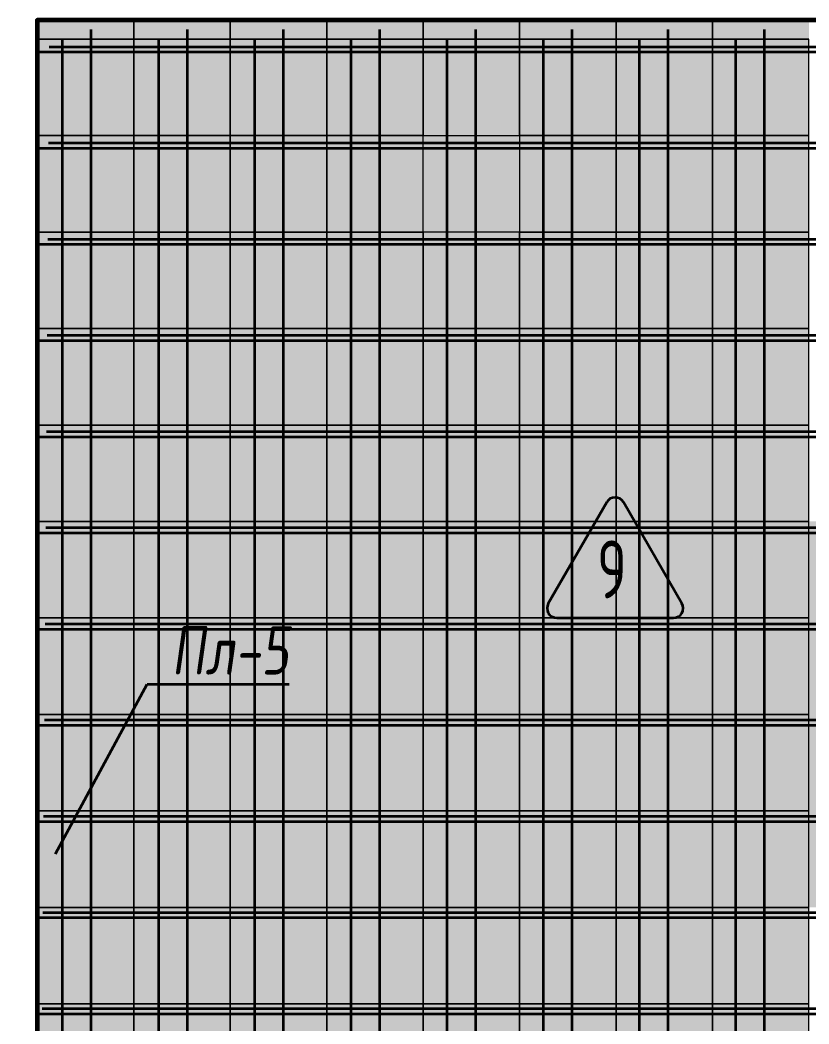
# Model space of a CAD drawing. Header units: millimetres. Extents: x -510890 to 418982, y -118257 to 141350.
# Drawn here: x -67505 to -63416, y -49808 to -44605 of the extents above; entities that cross this region are included whole.
import ezdxf
from ezdxf import colors
from ezdxf.entities.mleader import LeaderData, LeaderLine
from ezdxf.enums import TextEntityAlignment as Align
from ezdxf.math import Vec2, Vec3

# ---------------------------------------------------------------- set-up
doc = ezdxf.new("R2010")
doc.units = ezdxf.units.MM
doc.layers.add('АР_Площадь контур', color=220, linetype='Continuous', lineweight=35, plot=False)
doc.styles.add('ISOCPEUR', font='isocpeur.ttf', dxfattribs={"height": 800})
doc.styles.add('Архитект', font='isocpeur.ttf', dxfattribs={"width": 0.8, "oblique": 8})

msp = doc.modelspace()

# ---------------------------------------------------------------- hatches: boundary and pattern name
at = {"layer": 'АР_Площадь контур', "lineweight": 5, "ltscale": 300, "true_color": 0xb8b9bc, "transparency": 33554687}
h = msp.add_hatch(color=9, dxfattribs=at)
h.dxf.hatch_style = 1
h.paths.add_polyline_path([(-66915.5, -44605.2), (-67415.5, -44605.2), (-67415.5, -44703.8), (-66915.5, -44703.8)])
h = msp.add_hatch(color=9, dxfattribs=at)
h.dxf.hatch_style = 1
h.paths.add_polyline_path([(-66415.5, -44605.2), (-66915.5, -44605.2), (-66915.5, -44703.8), (-66415.5, -44703.8)])
h = msp.add_hatch(color=9, dxfattribs=at)
h.dxf.hatch_style = 1
h.paths.add_polyline_path([(-65915.5, -44605.2), (-66415.5, -44605.2), (-66415.5, -44703.8), (-65915.5, -44703.8)])
at = {"layer": 'АР_Площадь контур', "lineweight": 5, "ltscale": 300, "transparency": 33554687}
h = msp.add_hatch(color=252, dxfattribs=at)
h.dxf.hatch_style = 1
h.paths.add_polyline_path([(-65415.5, -44605.2), (-65915.5, -44605.2), (-65915.5, -44703.8), (-65415.5, -44703.8)])
at = {"layer": 'АР_Площадь контур', "lineweight": 5, "ltscale": 300, "true_color": 0x828487, "transparency": 33554687}
h = msp.add_hatch(color=252, dxfattribs=at)
h.dxf.hatch_style = 1
h.paths.add_polyline_path([(-64915.5, -44605.2), (-65415.5, -44605.2), (-65415.5, -44703.8), (-64915.5, -44703.8)])
h = msp.add_hatch(color=252, dxfattribs=at)
h.dxf.hatch_style = 1
h.paths.add_polyline_path([(-64415.5, -44605.2), (-64915.5, -44605.2), (-64915.5, -44703.8), (-64415.5, -44703.8)])
h = msp.add_hatch(color=252, dxfattribs=at)
h.dxf.hatch_style = 1
h.paths.add_polyline_path([(-63915.5, -44605.2), (-64415.5, -44605.2), (-64415.5, -44703.8), (-63915.5, -44703.8)])
at = {"layer": 'АР_Площадь контур', "lineweight": 5, "ltscale": 300, "true_color": 0xb8b9bc, "transparency": 33554687}
h = msp.add_hatch(color=9, dxfattribs=at)
h.dxf.hatch_style = 1
h.paths.add_polyline_path([(-63415.5, -44605.2), (-63915.5, -44605.2), (-63915.5, -44703.8), (-63415.5, -44703.8)])
at = {"layer": 'АР_Площадь контур', "true_color": 0x000000, "transparency": 33554687}
h = msp.add_hatch(dxfattribs=at)
h.set_pattern_fill('ANSI37', color=18, scale=157, angle=45, style=0)
h.set_pattern_definition([(90, (-131938, -126520.6), (-498.475, 0), []), (180, (-131938, -126520.6), (-6e-14, -498.475), [])])
h.paths.add_polyline_path([(-61040.5, -53259.9), (-67415.5, -53259.9), (-67415.5, -44654.5), (-61040.5, -44654.5), (-61040.5, -48234.9), (-61041.7, -48234.9), (-61039.3, -49475.4), (-61040.5, -49474.4), (-61040.5, -51659.9), (-60840.5, -51659.9), (-60840.5, -53159.9), (-61040.5, -53159.9)])
at = {"layer": 'АР_Площадь контур', "lineweight": 5, "ltscale": 300, "transparency": 33554687}
h = msp.add_hatch(color=252, dxfattribs=at)
h.dxf.hatch_style = 1
h.paths.add_polyline_path([(-68415.5, -44703.8), (-68915.5, -44703.8)], flags=17)
h.paths.add_polyline_path([(-67415.5, -45703.8), (-67915.5, -45703.8)], flags=17)
h.paths.add_polyline_path([(-66915.5, -45203.8), (-67415.5, -45203.8), (-67415.5, -46203.8), (-66915.5, -46203.8)])
h.paths.add_polyline_path([(-66915.5, -46203.8), (-67415.5, -46203.8), (-67415.5, -46703.8), (-66915.5, -46703.8)])
h.paths.add_polyline_path([(-66415.5, -46203.8), (-66915.5, -46203.8), (-66915.5, -46703.8), (-66415.5, -46703.8)])
h.paths.add_polyline_path([(-66415.5, -46703.8), (-66915.5, -46703.8)], flags=17)
h.paths.add_polyline_path([(-65915.5, -46203.8), (-66415.5, -46203.8), (-66415.5, -47203.8), (-65915.5, -47203.8)])
h.paths.add_polyline_path([(-65415.5, -47703.8), (-65915.5, -47703.8)], flags=17)
at = {"layer": 'АР_Площадь контур', "true_color": 0x000000, "transparency": 33554687}
h = msp.add_hatch(dxfattribs=at)
h.set_pattern_fill('ANSI37', color=18, scale=157, angle=45, style=0)
h.set_pattern_definition([(90, (3000, -118019.47), (-498.475, 0), []), (180, (3000, -118019.47), (-6e-14, -498.475), [])])
h.paths.add_polyline_path([(-61040.7, -53203.8), (-67416, -53203.8), (-67353.2, -44703.8), (-60977.9, -44703.8), (-61040.6, -50778.9), (-60840.7, -50778.8), (-60840.7, -51908.8), (-61040.6, -51908.8)])
at = {"layer": 'АР_Площадь контур', "lineweight": 5, "ltscale": 300, "true_color": 0x828487, "transparency": 33554687}
h = msp.add_hatch(color=252, dxfattribs=at)
h.dxf.hatch_style = 1
h.paths.add_polyline_path([(-67415.8, -44704.2), (-67415.8, -45203.8), (-67415.5, -45203.8), (-67415.5, -44704.2)])
h = msp.add_hatch(color=252, dxfattribs=at)
h.dxf.hatch_style = 1
h.paths.add_polyline_path([(-66915.5, -45203.8), (-67415.5, -45203.8)])
h.paths.add_polyline_path([(-66415.5, -44703.8), (-66915.5, -44703.8), (-66915.5, -45703.8), (-66415.5, -45703.8)])
h.paths.add_polyline_path([(-66415.5, -45703.8), (-66915.5, -45703.8), (-66915.5, -46203.8), (-66415.5, -46203.8)])
h.paths.add_polyline_path([(-65415.5, -45703.8), (-66415.5, -45703.8), (-66415.5, -46203.8), (-65415.5, -46203.8)])
h.paths.add_polyline_path([(-66915.5, -44703.8), (-67415.5, -44703.8), (-67415.5, -45203.8), (-66915.5, -45203.8)])
h.paths.add_polyline_path([(-65915.5, -46203.8), (-65915.5, -46703.8)], flags=17)
h.paths.add_polyline_path([(-65415.5, -46256.3), (-65415.5, -46203.8), (-65751.7, -46203.8), (-65915.5, -46203.8), (-65915.5, -46703.8), (-65415.5, -46703.8)])
h.paths.add_polyline_path([(-65415.5, -46703.8), (-65915.5, -46703.8), (-65915.5, -47203.8), (-65415.5, -47203.8)])
h.paths.add_polyline_path([(-64415.5, -46703.8), (-65415.5, -46703.8), (-65415.5, -47203.8), (-64415.5, -47203.8)])
at = {"layer": 'АР_Площадь контур', "lineweight": 5, "ltscale": 300, "true_color": 0xb8b9bc, "transparency": 33554687}
h = msp.add_hatch(color=9, dxfattribs=at)
h.dxf.hatch_style = 1
h.paths.add_polyline_path([(-65915.5, -44703.8), (-66415.5, -44703.8), (-66415.5, -45203.8), (-65915.5, -45203.8)])
at = {"layer": 'АР_Площадь контур', "lineweight": 5, "ltscale": 300, "transparency": 33554687}
h = msp.add_hatch(color=252, dxfattribs=at)
h.dxf.hatch_style = 1
h.paths.add_polyline_path([(-65415.5, -44703.8), (-65915.5, -44703.8), (-65915.5, -45203.8), (-65415.5, -45203.8)])
h = msp.add_hatch(color=252, dxfattribs=at)
h.dxf.hatch_style = 1
h.paths.add_polyline_path([(-64915.5, -44703.8), (-65415.5, -44703.8), (-65415.5, -45203.8), (-64915.5, -45203.8)])
h = msp.add_hatch(color=252, dxfattribs=at)
h.dxf.hatch_style = 1
h.paths.add_polyline_path([(-64415.5, -44703.8), (-64915.5, -44703.8), (-64915.5, -45703.8), (-64415.5, -45703.8)])
at = {"layer": 'АР_Площадь контур', "lineweight": 5, "ltscale": 300, "true_color": 0x828487, "transparency": 33554687}
h = msp.add_hatch(color=252, dxfattribs=at)
h.dxf.hatch_style = 1
h.paths.add_polyline_path([(-63915.5, -44703.8), (-64415.5, -44703.8), (-64415.5, -45203.8), (-63915.5, -45203.8)])
at = {"layer": 'АР_Площадь контур', "lineweight": 5, "ltscale": 300, "true_color": 0xb8b9bc, "transparency": 33554687}
h = msp.add_hatch(color=9, dxfattribs=at)
h.dxf.hatch_style = 1
h.paths.add_polyline_path([(-63415.5, -44703.8), (-63915.5, -44703.8), (-63915.5, -45203.8), (-63415.5, -45203.8)])
at = {"layer": 'АР_Площадь контур', "lineweight": 5, "ltscale": 300, "transparency": 33554687}
h = msp.add_hatch(color=252, dxfattribs=at)
h.dxf.hatch_style = 1
h.paths.add_polyline_path([(-67415.8, -45203.8), (-67415.8, -45703.8), (-67415.5, -45703.8), (-67415.5, -45203.8)])
at = {"layer": 'АР_Площадь контур', "lineweight": 5, "ltscale": 300, "true_color": 0xb8b9bc, "transparency": 33554687}
h = msp.add_hatch(color=9, dxfattribs=at)
h.dxf.hatch_style = 1
h.paths.add_polyline_path([(-65915.5, -45203.8), (-66415.5, -45203.8), (-66415.5, -45703.8), (-65915.5, -45703.8)])
h = msp.add_hatch(color=9, dxfattribs=at)
h.dxf.hatch_style = 1
h.paths.add_polyline_path([(-65415.5, -45203.8), (-65915.5, -45203.8), (-65915.5, -45703.8), (-65415.5, -45703.8)])
h = msp.add_hatch(color=9, dxfattribs=at)
h.dxf.hatch_style = 1
h.paths.add_polyline_path([(-64915.5, -45203.8), (-65415.5, -45203.8), (-65415.5, -45703.8), (-64915.5, -45703.8)])
at = {"layer": 'АР_Площадь контур', "lineweight": 5, "ltscale": 300, "true_color": 0x828487, "transparency": 33554687}
h = msp.add_hatch(color=252, dxfattribs=at)
h.dxf.hatch_style = 1
h.paths.add_polyline_path([(-63915.5, -45203.8), (-64415.5, -45203.8), (-64415.5, -45703.8), (-63915.5, -45703.8)])
h = msp.add_hatch(color=252, dxfattribs=at)
h.dxf.hatch_style = 1
h.paths.add_polyline_path([(-63415.5, -45203.8), (-63915.5, -45203.8), (-63915.5, -45703.8), (-63415.5, -45703.8)])
at = {"layer": 'АР_Площадь контур', "lineweight": 5, "ltscale": 300, "true_color": 0xc7c8ca, "transparency": 33554687}
h = msp.add_hatch(color=9, dxfattribs=at)
h.dxf.hatch_style = 1
h.paths.add_polyline_path([(-67415.8, -45703.8), (-67415.8, -46203.8), (-67415.5, -46203.8), (-67415.5, -45703.8)])
at = {"layer": 'АР_Площадь контур', "lineweight": 5, "ltscale": 300, "true_color": 0xb8b9bc, "transparency": 33554687}
h = msp.add_hatch(color=9, dxfattribs=at)
h.dxf.hatch_style = 1
h.paths.add_polyline_path([(-61415.5, -49703.8), (-61915.5, -49703.8)], flags=17)
h.paths.add_polyline_path([(-61415.5, -49203.8), (-61915.5, -49203.8), (-61915.5, -49703.8), (-61415.5, -49703.8)])
h.paths.add_polyline_path([(-61915.5, -49203.8), (-62415.5, -49203.8), (-62415.5, -49703.8), (-61915.5, -49703.8)])
h.paths.add_polyline_path([(-61915.5, -48203.8), (-62415.5, -48203.8), (-62415.5, -49203.8), (-61915.5, -49203.8)])
h.paths.add_polyline_path([(-62415.5, -48703.8), (-62915.5, -48703.8)], flags=17)
h.paths.add_polyline_path([(-62415.5, -48203.8), (-62915.5, -48203.8), (-62915.5, -48703.8), (-62415.5, -48703.8)])
h.paths.add_polyline_path([(-62915.5, -48203.8), (-63415.5, -48203.8), (-63415.5, -48703.8), (-62915.5, -48703.8)])
h.paths.add_polyline_path([(-62915.5, -47203.8), (-63415.5, -47203.8), (-63415.5, -48203.8), (-62915.5, -48203.8)])
h.paths.add_polyline_path([(-63415.5, -47703.8), (-63915.5, -47703.8)])
h.paths.add_polyline_path([(-63415.5, -47203.8), (-63915.5, -47203.8), (-63915.5, -47703.8), (-63415.5, -47703.8)])
h.paths.add_polyline_path([(-63915.5, -47203.8), (-64415.5, -47203.8), (-64415.5, -47703.8), (-63915.5, -47703.8)])
h.paths.add_polyline_path([(-64415.5, -46703.8), (-64915.5, -46703.8)])
h.paths.add_polyline_path([(-65415.5, -45703.8), (-65915.5, -45703.8)], flags=17)
h = msp.add_hatch(color=9, dxfattribs=at)
h.dxf.hatch_style = 1
h.paths.add_polyline_path([(-64915.5, -45703.8), (-65415.5, -45703.8), (-65415.5, -46203.8), (-64915.5, -46203.8)])
at = {"layer": 'АР_Площадь контур', "lineweight": 5, "ltscale": 300, "transparency": 33554687}
h = msp.add_hatch(color=252, dxfattribs=at)
h.dxf.hatch_style = 1
h.paths.add_polyline_path([(-64415.5, -45703.8), (-64915.5, -45703.8), (-64915.5, -46203.8), (-64415.5, -46203.8)])
h = msp.add_hatch(color=252, dxfattribs=at)
h.dxf.hatch_style = 1
h.paths.add_polyline_path([(-63915.5, -45703.8), (-64415.5, -45703.8), (-64415.5, -46203.8), (-63915.5, -46203.8)])
h = msp.add_hatch(color=252, dxfattribs=at)
h.dxf.hatch_style = 1
h.paths.add_polyline_path([(-63415.5, -45703.8), (-63915.5, -45703.8), (-63915.5, -46703.8), (-63415.5, -46703.8)])
at = {"layer": 'АР_Площадь контур', "lineweight": 5, "ltscale": 300, "true_color": 0xb8b9bc, "transparency": 33554687}
h = msp.add_hatch(color=9, dxfattribs=at)
h.dxf.hatch_style = 1
h.paths.add_polyline_path([(-64915.5, -46203.8), (-65415.5, -46203.8), (-65415.5, -46703.8), (-64915.5, -46703.8)])
h = msp.add_hatch(color=9, dxfattribs=at)
h.dxf.hatch_style = 1
h.paths.add_polyline_path([(-64415.5, -46203.8), (-64915.5, -46203.8), (-64915.5, -46703.8), (-64415.5, -46703.8)])
h = msp.add_hatch(color=9, dxfattribs=at)
h.dxf.hatch_style = 1
h.paths.add_polyline_path([(-63915.5, -46203.8), (-64415.5, -46203.8), (-64415.5, -46703.8), (-63915.5, -46703.8)])
at = {"layer": 'АР_Площадь контур', "lineweight": 5, "ltscale": 300, "true_color": 0xc7c8ca, "transparency": 33554687}
h = msp.add_hatch(color=9, dxfattribs=at)
h.dxf.hatch_style = 1
h.paths.add_polyline_path([(-67415.8, -47203.7), (-67015.9, -47203.8), (-66415.5, -47203.8), (-66415.5, -46703.8), (-67415.5, -46703.8), (-67415.5, -46855.1)])
at = {"layer": 'АР_Площадь контур', "lineweight": 5, "ltscale": 300, "true_color": 0xb8b9bc, "transparency": 33554687}
h = msp.add_hatch(color=9, dxfattribs=at)
h.dxf.hatch_style = 1
h.paths.add_polyline_path([(-63915.5, -46703.8), (-64415.5, -46703.8), (-64415.5, -47203.8), (-63915.5, -47203.8)])
at = {"layer": 'АР_Площадь контур', "lineweight": 5, "ltscale": 300, "transparency": 33554687}
h = msp.add_hatch(color=252, dxfattribs=at)
h.dxf.hatch_style = 1
h.paths.add_polyline_path([(-63415.5, -46703.8), (-63915.5, -46703.8), (-63915.5, -47203.8), (-63415.5, -47203.8)])
at = {"layer": 'АР_Площадь контур', "lineweight": 5, "ltscale": 300, "true_color": 0xb8b9bc, "transparency": 33554687}
h = msp.add_hatch(color=9, dxfattribs=at)
h.dxf.hatch_style = 1
h.paths.add_polyline_path([(-66915.5, -47203.8), (-67415.5, -47203.8)], flags=17)
h.paths.add_polyline_path([(-66415.5, -47703.8), (-66915.5, -47703.8), (-66915.5, -48203.8), (-66415.5, -48203.8)])
h.paths.add_polyline_path([(-65915.5, -47703.8), (-66415.5, -47703.8), (-66415.5, -48203.8), (-65915.5, -48203.8)])
h.paths.add_polyline_path([(-65915.5, -48203.8), (-66415.5, -48203.8)], flags=17)
h.paths.add_polyline_path([(-65415.5, -47703.8), (-65915.5, -47703.8), (-65915.5, -48703.8), (-65415.5, -48703.8)])
h.paths.add_polyline_path([(-65415.5, -48703.8), (-65915.5, -48703.8), (-65915.5, -49203.8), (-65415.5, -49203.8)])
h.paths.add_polyline_path([(-64915.5, -48703.8), (-65415.5, -48703.8), (-65415.5, -49203.8), (-64915.5, -49203.8)])
h.paths.add_polyline_path([(-64915.5, -49203.8), (-65415.5, -49203.8)])
h.paths.add_polyline_path([(-64415.5, -48703.8), (-64915.5, -48703.8), (-64915.5, -49703.8), (-64415.5, -49703.8)])
h.paths.add_polyline_path([(-64415.5, -49703.8), (-64915.5, -49703.8), (-64915.5, -50203.8), (-64415.5, -50203.8)])
h.paths.add_polyline_path([(-63915.5, -49703.8), (-64415.5, -49703.8), (-64415.5, -50203.8), (-63915.5, -50203.8)])
h.paths.add_polyline_path([(-63915.5, -50203.8), (-64415.5, -50203.8)], flags=17)
h.paths.add_polyline_path([(-63415.5, -49703.8), (-63915.5, -49703.8), (-63915.5, -50703.8), (-63415.5, -50703.8)])
h.paths.add_polyline_path([(-63415.5, -50703.8), (-63915.5, -50703.8), (-63915.5, -51203.8), (-63415.5, -51203.8)])
h.paths.add_polyline_path([(-62915.5, -50703.8), (-63415.5, -50703.8), (-63415.5, -51203.8), (-62915.5, -51203.8)])
h.paths.add_polyline_path([(-62915.5, -51203.8), (-63415.5, -51203.8)], flags=17)
h.paths.add_polyline_path([(-62415.5, -50703.8), (-62915.5, -50703.8), (-62915.5, -51703.8), (-62415.5, -51703.8)])
h.paths.add_polyline_path([(-62415.5, -51703.8), (-62915.5, -51703.8), (-62915.5, -52203.8), (-62415.5, -52203.8)])
h.paths.add_polyline_path([(-61915.5, -51703.8), (-62415.5, -51703.8), (-62415.5, -52203.8), (-61915.5, -52203.8)])
h.paths.add_polyline_path([(-61915.5, -52203.8), (-61915.5, -52703.8)], flags=17)
h.paths.add_polyline_path([(-61415.5, -51703.8), (-61915.5, -51703.8), (-61915.5, -52703.8), (-61415.5, -52703.8)])
h.paths.add_polyline_path([(-61415.5, -52703.8), (-61915.5, -52703.8), (-61915.5, -53203.8), (-61415.5, -53203.8)])
h.paths.add_polyline_path([(-66415.5, -47203.8), (-66915.5, -47203.8), (-66915.5, -47703.8), (-66415.5, -47703.8)])
at = {"layer": 'АР_Площадь контур', "lineweight": 5, "ltscale": 300, "true_color": 0x828487, "transparency": 33554687}
h = msp.add_hatch(color=252, dxfattribs=at)
h.dxf.hatch_style = 1
h.paths.add_polyline_path([(-61915.5, -52703.8), (-62415.5, -52703.8), (-62415.5, -53203.8), (-61915.5, -53203.8)])
h.paths.add_polyline_path([(-61915.5, -52203.8), (-62415.5, -52203.8), (-62415.5, -52703.8), (-61915.5, -52703.8)])
h.paths.add_polyline_path([(-62415.5, -52203.8), (-62915.5, -52203.8), (-62915.5, -52703.8), (-62415.5, -52703.8)])
h.paths.add_polyline_path([(-62915.5, -52203.8), (-63415.5, -52203.8), (-63415.5, -52703.8), (-62915.5, -52703.8)])
h.paths.add_polyline_path([(-62915.5, -51703.8), (-63415.5, -51703.8), (-63415.5, -52203.8), (-62915.5, -52203.8)])
h.paths.add_polyline_path([(-62915.5, -51203.8), (-63415.5, -51203.8), (-63415.5, -51703.8), (-62915.5, -51703.8)])
h.paths.add_polyline_path([(-63415.5, -51203.8), (-63915.5, -51203.8), (-63915.5, -51703.8), (-63415.5, -51703.8)])
h.paths.add_polyline_path([(-63915.5, -51203.8), (-64415.5, -51203.8), (-64415.5, -51703.8), (-63915.5, -51703.8)])
h.paths.add_polyline_path([(-63915.5, -50703.8), (-64415.5, -50703.8), (-64415.5, -51203.8), (-63915.5, -51203.8)])
h.paths.add_polyline_path([(-63915.5, -50203.8), (-64415.5, -50203.8), (-64415.5, -50703.8), (-63915.5, -50703.8)])
h.paths.add_polyline_path([(-64415.5, -50203.8), (-64915.5, -50203.8), (-64915.5, -50703.8), (-64415.5, -50703.8)])
h.paths.add_polyline_path([(-64915.5, -50203.8), (-65415.5, -50203.8), (-65415.5, -50703.8), (-64915.5, -50703.8)])
h.paths.add_polyline_path([(-64915.5, -49703.8), (-65415.5, -49703.8), (-65415.5, -50203.8), (-64915.5, -50203.8)])
h.paths.add_polyline_path([(-64915.5, -49203.8), (-65415.5, -49203.8), (-65415.5, -49703.8), (-64915.5, -49703.8)])
h.paths.add_polyline_path([(-65415.5, -49203.8), (-65915.5, -49203.8), (-65915.5, -49703.8), (-65415.5, -49703.8)])
h.paths.add_polyline_path([(-65915.5, -49203.8), (-66415.5, -49203.8), (-66415.5, -49703.8), (-65915.5, -49703.8)])
h.paths.add_polyline_path([(-65915.5, -48703.8), (-66415.5, -48703.8), (-66415.5, -49203.8), (-65915.5, -49203.8)])
h.paths.add_polyline_path([(-65915.5, -48203.8), (-66415.5, -48203.8), (-66415.5, -48703.8), (-65915.5, -48703.8)])
h.paths.add_polyline_path([(-66415.5, -48203.8), (-66915.5, -48203.8), (-66915.5, -48703.8), (-66415.5, -48703.8)])
h.paths.add_polyline_path([(-66915.5, -48203.8), (-67415.5, -48203.8), (-67415.5, -48703.8), (-66915.5, -48703.8)])
h.paths.add_polyline_path([(-66915.5, -47703.8), (-67415.5, -47703.8), (-67415.5, -48203.8), (-66915.5, -48203.8)])
h.paths.add_polyline_path([(-66915.5, -47273), (-67415.5, -47273), (-67415.5, -47703.8), (-66915.5, -47703.8)])
h.paths.add_polyline_path([(-66915.5, -47203.8), (-67415.5, -47203.8), (-67415.5, -47273), (-66915.5, -47273)])
at = {"layer": 'АР_Площадь контур', "lineweight": 5, "ltscale": 300, "transparency": 33554687}
h = msp.add_hatch(color=252, dxfattribs=at)
h.dxf.hatch_style = 1
h.paths.add_polyline_path([(-65915.5, -47203.8), (-66415.5, -47203.8), (-66415.5, -47273), (-65915.5, -47273)])
h = msp.add_hatch(color=252, dxfattribs=at)
h.dxf.hatch_style = 1
h.paths.add_polyline_path([(-65415.5, -47203.8), (-65915.5, -47203.8), (-65915.5, -47273), (-65415.5, -47273)])
h = msp.add_hatch(color=252, dxfattribs=at)
h.dxf.hatch_style = 1
h.paths.add_polyline_path([(-64915.5, -47203.8), (-65415.5, -47203.8), (-65415.5, -47273), (-64915.5, -47273)])
at = {"layer": 'АР_Площадь контур', "lineweight": 5, "ltscale": 300, "true_color": 0x828487, "transparency": 33554687}
h = msp.add_hatch(color=252, dxfattribs=at)
h.dxf.hatch_style = 1
h.paths.add_polyline_path([(-64415.6, -47203.8), (-64915.6, -47203.8), (-64915.6, -47273), (-64415.6, -47273)])
at = {"layer": 'АР_Площадь контур', "lineweight": 5, "ltscale": 300, "transparency": 33554687}
h = msp.add_hatch(color=252, dxfattribs=at)
h.dxf.hatch_style = 1
h.paths.add_polyline_path([(-65915.5, -47273), (-66415.5, -47273), (-66415.5, -47703.8), (-65915.5, -47703.8)])
h = msp.add_hatch(color=252, dxfattribs=at)
h.dxf.hatch_style = 1
h.paths.add_polyline_path([(-65415.5, -47273), (-65915.5, -47273), (-65915.5, -47703.8), (-65415.5, -47703.8)])
h = msp.add_hatch(color=252, dxfattribs=at)
h.dxf.hatch_style = 1
h.paths.add_polyline_path([(-64915.5, -47273), (-65415.5, -47273), (-65415.5, -47703.8), (-64915.5, -47703.8)])
at = {"layer": 'АР_Площадь контур', "lineweight": 5, "ltscale": 300, "true_color": 0x828487, "transparency": 33554687}
h = msp.add_hatch(color=252, dxfattribs=at)
h.dxf.hatch_style = 1
h.paths.add_polyline_path([(-64415.6, -47273), (-64915.6, -47273), (-64915.6, -47703.8), (-64415.6, -47703.8)])
at = {"layer": 'АР_Площадь контур', "lineweight": 5, "ltscale": 300, "transparency": 33554687}
h = msp.add_hatch(color=252, dxfattribs=at)
h.dxf.hatch_style = 1
h.paths.add_polyline_path([(-64915.5, -47703.8), (-65415.5, -47703.8), (-65415.5, -48203.8), (-64915.5, -48203.8)])
at = {"layer": 'АР_Площадь контур', "lineweight": 5, "ltscale": 300, "true_color": 0x828487, "transparency": 33554687}
h = msp.add_hatch(color=252, dxfattribs=at)
h.dxf.hatch_style = 1
h.paths.add_polyline_path([(-64415.6, -47703.8), (-64915.6, -47703.8), (-64915.6, -48203.8), (-64415.6, -48203.8)])
h = msp.add_hatch(color=252, dxfattribs=at)
h.dxf.hatch_style = 1
h.paths.add_polyline_path([(-63915.6, -47703.8), (-64415.6, -47703.8), (-64415.6, -48203.8), (-63915.6, -48203.8)])
h = msp.add_hatch(color=252, dxfattribs=at)
h.dxf.hatch_style = 1
h.paths.add_polyline_path([(-63415.6, -47703.8), (-63915.6, -47703.8), (-63915.6, -48203.8), (-63415.6, -48203.8)])
at = {"layer": 'АР_Площадь контур', "lineweight": 5, "ltscale": 300, "transparency": 33554687}
h = msp.add_hatch(color=252, dxfattribs=at)
h.dxf.hatch_style = 1
h.paths.add_polyline_path([(-64915.5, -48203.8), (-65415.5, -48203.8), (-65415.5, -48703.8), (-64915.5, -48703.8)])
h = msp.add_hatch(color=252, dxfattribs=at)
h.dxf.hatch_style = 1
h.paths.add_polyline_path([(-64415.5, -48203.8), (-64915.5, -48203.8), (-64915.5, -48703.8), (-64415.5, -48703.8)])
h = msp.add_hatch(color=252, dxfattribs=at)
h.dxf.hatch_style = 1
h.paths.add_polyline_path([(-63915.5, -48203.8), (-64415.5, -48203.8), (-64415.5, -48703.8), (-63915.5, -48703.8)])
at = {"layer": 'АР_Площадь контур', "lineweight": 5, "ltscale": 300, "true_color": 0x828487, "transparency": 33554687}
h = msp.add_hatch(color=252, dxfattribs=at)
h.dxf.hatch_style = 1
h.paths.add_polyline_path([(-63415.6, -48203.8), (-63915.6, -48203.8), (-63915.6, -48703.8), (-63415.6, -48703.8)])
at = {"layer": 'АР_Площадь контур', "lineweight": 5, "ltscale": 300, "transparency": 33554687}
h = msp.add_hatch(color=252, dxfattribs=at)
h.dxf.hatch_style = 1
h.paths.add_polyline_path([(-66915.5, -48703.8), (-67415.5, -48703.8), (-67415.5, -49203.8), (-66915.5, -49203.8)])
h.paths.add_polyline_path([(-66915.5, -49203.8), (-67415.5, -49203.8)], flags=17)
h.paths.add_polyline_path([(-66415.5, -48703.8), (-66915.5, -48703.8), (-66915.5, -49703.8), (-66415.5, -49703.8)])
h.paths.add_polyline_path([(-66415.5, -49703.8), (-66915.5, -49703.8), (-66915.5, -50203.8), (-66415.5, -50203.8)])
h.paths.add_polyline_path([(-65915.5, -49703.8), (-66415.5, -49703.8), (-66415.5, -50203.8), (-65915.5, -50203.8)])
h.paths.add_polyline_path([(-65915.5, -50203.8), (-66415.5, -50203.8)], flags=17)
h.paths.add_polyline_path([(-65415.5, -49703.8), (-65915.5, -49703.8), (-65915.5, -50703.8), (-65415.5, -50703.8)])
h.paths.add_polyline_path([(-65415.5, -50703.8), (-65915.5, -50703.8), (-65915.5, -51203.8), (-65415.5, -51203.8)])
h.paths.add_polyline_path([(-64915.5, -50703.8), (-65415.5, -50703.8), (-65415.5, -51203.8), (-64915.5, -51203.8)])
h.paths.add_polyline_path([(-64915.5, -51203.8), (-65415.5, -51203.8)], flags=17)
h.paths.add_polyline_path([(-64415.5, -50703.8), (-64915.5, -50703.8), (-64915.5, -51703.8), (-64415.5, -51703.8)])
h.paths.add_polyline_path([(-64415.5, -51703.8), (-64915.5, -51703.8), (-64915.5, -52203.8), (-64415.5, -52203.8)])
h.paths.add_polyline_path([(-63915.5, -51703.8), (-64415.5, -51703.8), (-64415.5, -52203.8), (-63915.5, -52203.8)])
h.paths.add_polyline_path([(-63915.5, -52203.8), (-64415.5, -52203.8)], flags=17)
h.paths.add_polyline_path([(-63415.5, -51703.8), (-63915.5, -51703.8), (-63915.5, -52703.8), (-63415.5, -52703.8)])
h.paths.add_polyline_path([(-63415.5, -52703.8), (-63915.5, -52703.8), (-63915.5, -53203.8), (-63415.5, -53203.8)])
h.paths.add_polyline_path([(-62415.5, -52703.8), (-63415.5, -52703.8), (-63415.5, -53203.8), (-62415.5, -53203.8)])
h = msp.add_hatch(color=252, dxfattribs=at)
h.dxf.hatch_style = 1
h.paths.add_polyline_path([(-63915.5, -48703.8), (-64415.5, -48703.8), (-64415.5, -49203.8), (-63915.5, -49203.8)])
at = {"layer": 'АР_Площадь контур', "lineweight": 5, "ltscale": 300, "true_color": 0x828487, "transparency": 33554687}
h = msp.add_hatch(color=252, dxfattribs=at)
h.dxf.hatch_style = 1
h.paths.add_polyline_path([(-63415.6, -48703.8), (-63915.6, -48703.8), (-63915.6, -49203.8), (-63415.6, -49203.8)])
h = msp.add_hatch(color=252, dxfattribs=at)
h.dxf.hatch_style = 1
h.paths.add_polyline_path([(-62915.6, -48703.8), (-63415.6, -48703.8), (-63415.6, -49203.8), (-62915.6, -49203.8)])
at = {"layer": 'АР_Площадь контур', "lineweight": 5, "ltscale": 300, "true_color": 0xb8b9bc, "transparency": 33554687}
h = msp.add_hatch(color=9, dxfattribs=at)
h.dxf.hatch_style = 1
h.paths.add_polyline_path([(-63915.5, -52703.8), (-64415.5, -52703.8), (-64415.5, -53203.8), (-63915.5, -53203.8)])
h.paths.add_polyline_path([(-63915.5, -52203.8), (-64415.5, -52203.8), (-64415.5, -52703.8), (-63915.5, -52703.8)])
h.paths.add_polyline_path([(-64415.5, -52203.8), (-64915.5, -52203.8), (-64915.5, -52703.8), (-64415.5, -52703.8)])
h.paths.add_polyline_path([(-64915.5, -52203.8), (-65415.5, -52203.8), (-65415.5, -52703.8), (-64915.5, -52703.8)])
h.paths.add_polyline_path([(-64915.5, -51703.8), (-65415.5, -51703.8), (-65415.5, -52203.8), (-64915.5, -52203.8)])
h.paths.add_polyline_path([(-64915.5, -51203.8), (-65415.5, -51203.8), (-65415.5, -51703.8), (-64915.5, -51703.8)])
h.paths.add_polyline_path([(-65415.5, -51203.8), (-65915.5, -51203.8), (-65915.5, -51703.8), (-65415.5, -51703.8)])
h.paths.add_polyline_path([(-65915.5, -51203.8), (-66415.5, -51203.8), (-66415.5, -51703.8), (-65915.5, -51703.8)])
h.paths.add_polyline_path([(-65915.5, -50703.8), (-66415.5, -50703.8), (-66415.5, -51203.8), (-65915.5, -51203.8)])
h.paths.add_polyline_path([(-65915.5, -50203.8), (-66415.5, -50203.8), (-66415.5, -50703.8), (-65915.5, -50703.8)])
h.paths.add_polyline_path([(-66415.5, -50203.8), (-66915.5, -50203.8), (-66915.5, -50703.8), (-66415.5, -50703.8)])
h.paths.add_polyline_path([(-66915.5, -50203.8), (-67415.5, -50203.8), (-67415.5, -50703.8), (-66915.5, -50703.8)])
h.paths.add_polyline_path([(-66915.5, -49703.8), (-67415.5, -49703.8), (-67415.5, -50203.8), (-66915.5, -50203.8)])
h.paths.add_polyline_path([(-66915.5, -49203.8), (-67415.5, -49203.8), (-67415.5, -49703.8), (-66915.5, -49703.8)])
at = {"layer": 'АР_Площадь контур', "lineweight": 5, "ltscale": 300, "transparency": 33554687}
h = msp.add_hatch(color=252, dxfattribs=at)
h.dxf.hatch_style = 1
h.paths.add_polyline_path([(-63915.5, -49203.8), (-64415.5, -49203.8), (-64415.5, -49703.8), (-63915.5, -49703.8)])
h = msp.add_hatch(color=252, dxfattribs=at)
h.dxf.hatch_style = 1
h.paths.add_polyline_path([(-63415.5, -49203.8), (-63915.5, -49203.8), (-63915.5, -49703.8), (-63415.5, -49703.8)])

# ---------------------------------------------------------------- linework, layer by layer
at = {"layer": 'АР_Площадь контур', "lineweight": 5, "ltscale": 300}
for points in [[(-67415.8, -47203.8), (-67415.7, -44605.2)], [(-67415.5, -44605.2), (-67415.5, -44703.8), (-66915.5, -44703.8)], [(-66915.5, -44703.8), (-66915.5, -44605.2)], [(-66915.5, -44605.2), (-66915.5, -44703.8), (-66415.5, -44703.8)], [(-66415.5, -44703.8), (-66415.5, -44605.2)], [(-66415.5, -44605.2), (-66415.5, -44703.8), (-65915.5, -44703.8)], [(-65915.5, -44703.8), (-65915.5, -44605.2)], [(-65915.5, -44605.2), (-65915.5, -44703.8), (-65415.5, -44703.8)], [(-65415.5, -44703.8), (-65415.5, -44605.2)], [(-65415.5, -44605.2), (-65415.5, -44703.8), (-64915.5, -44703.8)], [(-64915.5, -44703.8), (-64915.5, -44605.2)], [(-64915.5, -44605.2), (-64915.5, -44703.8), (-64415.5, -44703.8)], [(-64415.5, -44703.8), (-64415.5, -44605.2)], [(-64415.5, -44605.2), (-64415.5, -44703.8), (-63915.5, -44703.8)], [(-63915.5, -44703.8), (-63915.5, -44605.2)], [(-63915.5, -44605.2), (-63915.5, -44703.8), (-63415.5, -44703.8)], [(-66915.5, -45203.8), (-66915.5, -44703.8), (-67415.5, -44703.8), (-67415.5, -45203.8), (-66915.5, -45203.8)], [(-66415.5, -45203.8), (-66415.5, -44703.8), (-66915.5, -44703.8), (-66915.5, -45203.8), (-66415.5, -45203.8)], [(-65915.5, -45203.8), (-65915.5, -44703.8), (-66415.5, -44703.8), (-66415.5, -45203.8), (-65915.5, -45203.8)], [(-65415.5, -45203.8), (-65415.5, -44703.8), (-65915.5, -44703.8), (-65915.5, -45203.8), (-65415.5, -45203.8)], [(-64915.5, -45203.8), (-64915.5, -44703.8), (-65415.5, -44703.8), (-65415.5, -45203.8), (-64915.5, -45203.8)], [(-64415.5, -45203.8), (-64415.5, -44703.8), (-64915.5, -44703.8), (-64915.5, -45203.8), (-64415.5, -45203.8)], [(-63915.5, -45203.8), (-63915.5, -44703.8), (-64415.5, -44703.8), (-64415.5, -45203.8), (-63915.5, -45203.8)], [(-63415.5, -45203.8), (-63415.5, -44703.8), (-63915.5, -44703.8), (-63915.5, -45203.8), (-63415.5, -45203.8)], [(-66915.5, -45703.8), (-66915.5, -45203.8), (-67415.5, -45203.8), (-67415.5, -45703.8), (-66915.5, -45703.8)], [(-66415.5, -45703.8), (-66415.5, -45203.8), (-66915.5, -45203.8), (-66915.5, -45703.8), (-66415.5, -45703.8)], [(-65915.5, -45703.8), (-65915.5, -45203.8), (-66415.5, -45203.8), (-66415.5, -45703.8), (-65915.5, -45703.8)], [(-65415.5, -45703.8), (-65415.5, -45203.8), (-65915.5, -45203.8), (-65915.5, -45703.8), (-65415.5, -45703.8)], [(-64415.5, -45703.8), (-64415.5, -45203.8), (-64915.5, -45203.8), (-64915.5, -45703.8), (-64415.5, -45703.8)], [(-63915.5, -45703.8), (-63915.5, -45203.8), (-64415.5, -45203.8), (-64415.5, -45703.8), (-63915.5, -45703.8)], [(-63415.5, -45703.8), (-63415.5, -45203.8), (-63915.5, -45203.8), (-63915.5, -45703.8), (-63415.5, -45703.8)], [(-66915.5, -46203.8), (-66915.5, -45703.8), (-67415.5, -45703.8), (-67415.5, -46203.8), (-66915.5, -46203.8)], [(-66415.5, -46203.8), (-66415.5, -45703.8), (-66915.5, -45703.8), (-66915.5, -46203.8), (-66415.5, -46203.8)], [(-65915.5, -46203.8), (-65915.5, -45703.8), (-66415.5, -45703.8), (-66415.5, -46203.8), (-65915.5, -46203.8)], [(-65415.5, -46203.8), (-65415.5, -45703.8), (-65915.5, -45703.8), (-65915.5, -46203.8), (-65415.5, -46203.8)], [(-64915.5, -46203.8), (-64915.5, -45703.8), (-65415.5, -45703.8), (-65415.5, -46203.8), (-64915.5, -46203.8)], [(-64415.5, -46203.8), (-64415.5, -45703.8), (-64915.5, -45703.8), (-64915.5, -46203.8), (-64415.5, -46203.8)], [(-63915.5, -46203.8), (-63915.5, -45703.8), (-64415.5, -45703.8), (-64415.5, -46203.8), (-63915.5, -46203.8)], [(-63415.5, -46203.8), (-63415.5, -45703.8), (-63915.5, -45703.8), (-63915.5, -46203.8), (-63415.5, -46203.8)], [(-66915.5, -46703.8), (-66915.5, -46203.8), (-67415.5, -46203.8), (-67415.5, -46703.8), (-66915.5, -46703.8)], [(-66415.5, -46703.8), (-66415.5, -46203.8), (-66915.5, -46203.8), (-66915.5, -46703.8), (-66415.5, -46703.8)], [(-65915.5, -46703.8), (-65915.5, -46203.8), (-66415.5, -46203.8), (-66415.5, -46703.8), (-65915.5, -46703.8)], [(-65415.5, -46703.8), (-65415.5, -46203.8), (-65915.5, -46203.8), (-65915.5, -46703.8), (-65415.5, -46703.8)], [(-64915.5, -46703.8), (-64915.5, -46203.8), (-65415.5, -46203.8), (-65415.5, -46703.8), (-64915.5, -46703.8)], [(-64415.5, -46703.8), (-64415.5, -46203.8), (-64915.5, -46203.8), (-64915.5, -46703.8), (-64415.5, -46703.8)], [(-63915.5, -46703.8), (-63915.5, -46203.8), (-64415.5, -46203.8), (-64415.5, -46703.8), (-63915.5, -46703.8)], [(-63415.5, -46703.8), (-63415.5, -46203.8), (-63915.5, -46203.8), (-63915.5, -46703.8), (-63415.5, -46703.8)], [(-66915.5, -47203.8), (-66915.5, -46703.8), (-67415.5, -46703.8), (-67415.5, -46855.1)], [(-66415.5, -47203.8), (-66415.5, -46703.8), (-66915.5, -46703.8), (-66915.5, -47203.8), (-66415.5, -47203.8)], [(-65915.5, -47203.8), (-65915.5, -46703.8), (-66415.5, -46703.8), (-66415.5, -47203.8), (-65915.5, -47203.8)], [(-65415.5, -47203.8), (-65415.5, -46703.8), (-65915.5, -46703.8), (-65915.5, -47203.8), (-65415.5, -47203.8)], [(-64915.5, -47203.8), (-64915.5, -46703.8), (-65415.5, -46703.8), (-65415.5, -47203.8), (-64915.5, -47203.8)], [(-64415.5, -47203.8), (-64415.5, -46703.8), (-64915.5, -46703.8), (-64915.5, -47203.8), (-64415.5, -47203.8)], [(-63915.5, -47203.8), (-63915.5, -46703.8), (-64415.5, -46703.8), (-64415.5, -47203.8), (-63915.5, -47203.8)], [(-63415.5, -47203.8), (-63415.5, -46703.8), (-63915.5, -46703.8), (-63915.5, -47203.8), (-63415.5, -47203.8)], [(-67415.8, -53203.8), (-67415.6, -47203.8)], [(-67415.8, -47203.8), (-66915.5, -47203.8)], [(-66915.5, -47703.8), (-66915.5, -47203.8), (-67415.5, -47203.8), (-67415.5, -47703.8), (-66915.5, -47703.8)], [(-67415.5, -47203.8), (-66915.5, -47203.8)], [(-66415.5, -47703.8), (-66415.5, -47203.8), (-66915.5, -47203.8), (-66915.5, -47703.8), (-66415.5, -47703.8)], [(-66915.5, -47203.8), (-66415.5, -47203.8)], [(-65915.5, -47703.8), (-65915.5, -47203.8), (-66415.5, -47203.8), (-66415.5, -47703.8), (-65915.5, -47703.8)], [(-66415.5, -47203.8), (-65915.5, -47203.8)], [(-65415.5, -47703.8), (-65415.5, -47203.8), (-65915.5, -47203.8), (-65915.5, -47703.8), (-65415.5, -47703.8)], [(-64915.5, -47703.8), (-64915.5, -47203.8), (-65415.5, -47203.8), (-65415.5, -47703.8), (-64915.5, -47703.8)], [(-64415.5, -47703.8), (-64415.5, -47203.8), (-64915.5, -47203.8), (-64915.5, -47703.8), (-64415.5, -47703.8)], [(-63915.5, -47703.8), (-63915.5, -47203.8), (-64415.5, -47203.8), (-64415.5, -47703.8), (-63915.5, -47703.8)], [(-63415.5, -47703.8), (-63415.5, -47203.8), (-63915.5, -47203.8), (-63915.5, -47703.8), (-63415.5, -47703.8)], [(-66915.5, -48203.8), (-66915.5, -47703.8), (-67415.5, -47703.8), (-67415.5, -48203.8), (-66915.5, -48203.8)], [(-66415.5, -48203.8), (-66415.5, -47703.8), (-66915.5, -47703.8), (-66915.5, -48203.8), (-66415.5, -48203.8)], [(-65915.5, -48203.8), (-65915.5, -47703.8), (-66415.5, -47703.8), (-66415.5, -48203.8), (-65915.5, -48203.8)], [(-65415.5, -48203.8), (-65415.5, -47703.8), (-65915.5, -47703.8), (-65915.5, -48203.8), (-65415.5, -48203.8)], [(-64915.5, -48203.8), (-64915.5, -47703.8), (-65415.5, -47703.8), (-65415.5, -48203.8), (-64915.5, -48203.8)], [(-64415.5, -48203.8), (-64415.5, -47703.8), (-64915.5, -47703.8), (-64915.5, -48203.8), (-64415.5, -48203.8)], [(-63915.5, -48203.8), (-63915.5, -47703.8), (-64415.5, -47703.8), (-64415.5, -48203.8), (-63915.5, -48203.8)], [(-63415.5, -48203.8), (-63415.5, -47703.8), (-63915.5, -47703.8), (-63915.5, -48203.8), (-63415.5, -48203.8)], [(-66915.5, -48703.8), (-66915.5, -48203.8), (-67415.5, -48203.8), (-67415.5, -48703.8), (-66915.5, -48703.8)], [(-66415.5, -48703.8), (-66415.5, -48203.8), (-66915.5, -48203.8), (-66915.5, -48703.8), (-66415.5, -48703.8)], [(-65915.5, -48703.8), (-65915.5, -48203.8), (-66415.5, -48203.8), (-66415.5, -48703.8), (-65915.5, -48703.8)], [(-65415.5, -48703.8), (-65415.5, -48203.8), (-65915.5, -48203.8), (-65915.5, -48703.8), (-65415.5, -48703.8)], [(-64915.5, -48703.8), (-64915.5, -48203.8), (-65415.5, -48203.8), (-65415.5, -48703.8), (-64915.5, -48703.8)], [(-64415.5, -48703.8), (-64415.5, -48203.8), (-64915.5, -48203.8), (-64915.5, -48703.8), (-64415.5, -48703.8)], [(-63915.5, -48703.8), (-63915.5, -48203.8), (-64415.5, -48203.8), (-64415.5, -48703.8), (-63915.5, -48703.8)], [(-63415.5, -48703.8), (-63415.5, -48203.8), (-63915.5, -48203.8), (-63915.5, -48703.8), (-63415.5, -48703.8)], [(-66915.5, -49203.8), (-66915.5, -48703.8), (-67415.5, -48703.8), (-67415.5, -49203.8), (-66915.5, -49203.8)], [(-66415.5, -49203.8), (-66415.5, -48703.8), (-66915.5, -48703.8), (-66915.5, -49203.8), (-66415.5, -49203.8)], [(-65915.5, -49203.8), (-65915.5, -48703.8), (-66415.5, -48703.8), (-66415.5, -49203.8), (-65915.5, -49203.8)], [(-65415.5, -49203.8), (-65415.5, -48703.8), (-65915.5, -48703.8), (-65915.5, -49203.8), (-65415.5, -49203.8)], [(-64915.5, -49203.8), (-64915.5, -48703.8), (-65415.5, -48703.8), (-65415.5, -49203.8), (-64915.5, -49203.8)], [(-64415.5, -49203.8), (-64415.5, -48703.8), (-64915.5, -48703.8), (-64915.5, -49203.8), (-64415.5, -49203.8)], [(-63915.5, -49203.8), (-63915.5, -48703.8), (-64415.5, -48703.8), (-64415.5, -49203.8), (-63915.5, -49203.8)], [(-63415.5, -49203.8), (-63415.5, -48703.8), (-63915.5, -48703.8), (-63915.5, -49203.8), (-63415.5, -49203.8)], [(-66915.5, -49703.8), (-66915.5, -49203.8), (-67415.5, -49203.8), (-67415.5, -49703.8), (-66915.5, -49703.8)], [(-66415.5, -49703.8), (-66415.5, -49203.8), (-66915.5, -49203.8), (-66915.5, -49703.8), (-66415.5, -49703.8)], [(-65915.5, -49703.8), (-65915.5, -49203.8), (-66415.5, -49203.8), (-66415.5, -49703.8), (-65915.5, -49703.8)], [(-65415.5, -49703.8), (-65415.5, -49203.8), (-65915.5, -49203.8), (-65915.5, -49703.8), (-65415.5, -49703.8)], [(-64915.5, -49703.8), (-64915.5, -49203.8), (-65415.5, -49203.8), (-65415.5, -49703.8), (-64915.5, -49703.8)], [(-64415.5, -49703.8), (-64415.5, -49203.8), (-64915.5, -49203.8), (-64915.5, -49703.8), (-64415.5, -49703.8)], [(-63915.5, -49703.8), (-63915.5, -49203.8), (-64415.5, -49203.8), (-64415.5, -49703.8), (-63915.5, -49703.8)], [(-63415.5, -49703.8), (-63415.5, -49203.8), (-63915.5, -49203.8), (-63915.5, -49703.8), (-63415.5, -49703.8)], [(-66915.5, -50203.8), (-66915.5, -49703.8), (-67415.5, -49703.8), (-67415.5, -50203.8), (-66915.5, -50203.8)], [(-66415.5, -50203.8), (-66415.5, -49703.8), (-66915.5, -49703.8), (-66915.5, -50203.8), (-66415.5, -50203.8)], [(-65915.5, -50203.8), (-65915.5, -49703.8), (-66415.5, -49703.8), (-66415.5, -50203.8), (-65915.5, -50203.8)], [(-65415.5, -50203.8), (-65415.5, -49703.8), (-65915.5, -49703.8), (-65915.5, -50203.8), (-65415.5, -50203.8)], [(-64915.5, -50203.8), (-64915.5, -49703.8), (-65415.5, -49703.8), (-65415.5, -50203.8), (-64915.5, -50203.8)], [(-64415.5, -50203.8), (-64415.5, -49703.8), (-64915.5, -49703.8), (-64915.5, -50203.8), (-64415.5, -50203.8)], [(-63915.5, -50203.8), (-63915.5, -49703.8), (-64415.5, -49703.8), (-64415.5, -50203.8), (-63915.5, -50203.8)], [(-63415.5, -50203.8), (-63415.5, -49703.8), (-63915.5, -49703.8), (-63915.5, -50203.8), (-63415.5, -50203.8)]]:
    msp.add_lwpolyline(points, dxfattribs=at)
msp.add_lwpolyline([(-61040.8, -53203.8), (-67415.8, -53203.8), (-67415.8, -44605.2), (-61040.8, -44605.2), (-61040.8, -48205.6), (-61040.8, -48205.6), (-61040.8, -49446.1), (-61040.8, -49446.1), (-61040.8, -51554.4), (-60840.8, -51554.4), (-60840.8, -53054.4), (-61040.8, -53054.4), (-61040.8, -53203.8)], close=True, dxfattribs=at)
at = {"layer": 'АР_Площадь контур', "lineweight": 60}
msp.add_lwpolyline([(-61040.8, -51554.4), (-61040.8, -44605.2), (-67415.7, -44605), (-67415.7, -53203.8), (-61040.8, -53203.8), (-61040.8, -53054.4)], dxfattribs=at)
at = {"layer": 'АР_Площадь контур', "lineweight": 5}
for points in [[(-67415.8, -45203.8), (-67415.5, -45203.8), (-67415.5, -44703.8), (-67415.8, -44703.8)], [(-67415.8, -45703.8), (-67415.5, -45703.8), (-67415.5, -45203.8), (-67415.8, -45203.8)], [(-67415.8, -46203.8), (-67415.5, -46203.8), (-67415.5, -45703.8), (-67415.8, -45703.8)]]:
    msp.add_lwpolyline(points, dxfattribs=at)
at = {"layer": 'АР_Площадь контур', "linetype": 'Continuous'}
msp.add_lwpolyline([(-64723.3, -47703.8), (-64117, -47703.8, 0.577349), (-64073.7, -47628.8), (-64376.9, -47103.8, 0.577354), (-64463.5, -47103.8), (-64766.6, -47628.8, 0.577349), (-64723.3, -47703.8, 0.000002)], format="xyb", dxfattribs=at)

# ---------------------------------------------------------------- texts
at = {"layer": 'АР_Площадь контур', "linetype": 'Continuous', "style": 'ISOCPEUR', "width": 0.7}
msp.add_text('9', height=300, dxfattribs=at).set_placement((-64436.8, -47602.1), align=Align.CENTER)

# ---------------------------------------------------------------- leaders
at = {"layer": 'АР_Площадь контур'}
ml = msp.add_multileader_mtext('Standard', dxfattribs=at)
ml.set_content('Пл-5', color=256, style='Архитект')
ml.set_leader_properties(color=256, linetype='ByLayer', lineweight=-1)
ml.build(insert=Vec2(0, 0))
ml.multileader.update_dxf_attribs({"text_left_attachment_type": 6, "text_right_attachment_type": 6, "dogleg_length": 25, "arrow_head_size": 200})
ctx = ml.context
ctx.base_point, ctx.char_height, ctx.arrow_head_size, ctx.landing_gap_size, ctx.plane_origin = Vec3(-66821.6, -48047.1), 250, 200, 100, Vec3(-80322.3, -48786.5)
ctx.left_attachment, ctx.right_attachment = 6, 6
notes = []
notes.append((ctx, [(1, (1, 1, 0), (-66846.6, -48047.1), (1, 0), 25, [(1, [(-67415.5, -49102.2)], 0, [])])]))
ctx.mtext.insert, ctx.mtext.width, ctx.mtext.defined_height, ctx.mtext.line_spacing_style, ctx.mtext.flow_direction = Vec3(-66721.6, -47747.1), 3549.472, 1007.6, 2, 5
for ctx, leaders in notes:
    for number, flags, end, landing, length, lines in leaders:
        leader = LeaderData()
        leader.index, (leader.has_last_leader_line, leader.has_dogleg_vector, leader.attachment_direction) = number, flags
        leader.last_leader_point, leader.dogleg_vector, leader.dogleg_length = Vec3(end), Vec3(landing), length
        for number, points, colour, breaks in lines:
            line = LeaderLine()
            line.index, line.vertices, line.color, line.breaks = number, Vec3.list(points), colors.encode_raw_color(colour), breaks
            leader.lines.append(line)
        ctx.leaders.append(leader)

doc.saveas('drawing.dxf')
